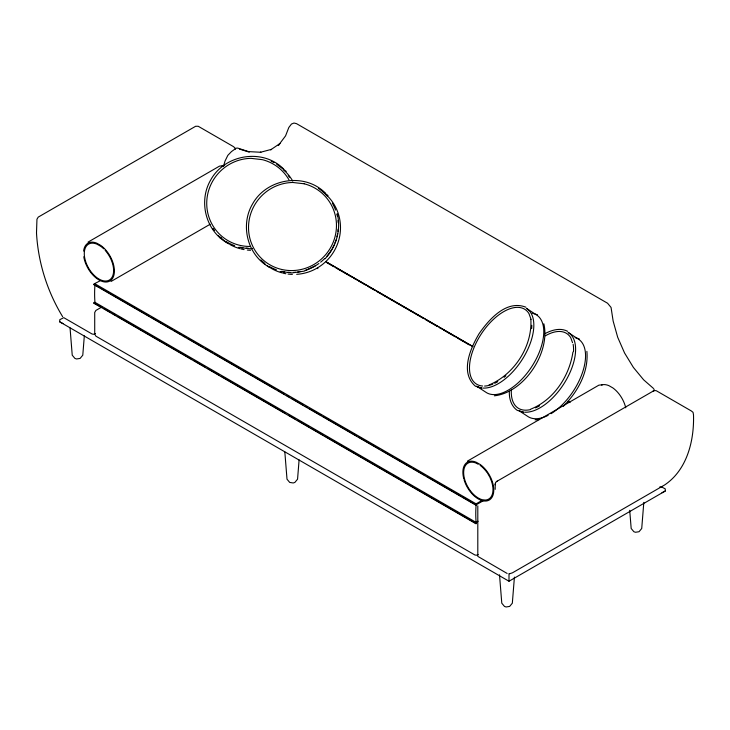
<?xml version="1.0" encoding="UTF-8"?>
<svg xmlns="http://www.w3.org/2000/svg" width="730" height="730" viewBox="0 0 730 730"><rect width="100%" height="100%" fill="white"/><g stroke="black" fill="none" stroke-linecap="round" stroke-linejoin="round"><path stroke-width="1.09" d="M654.034 390.833L654.043 389.117M84.324 335.891L82.782 355.2L80.09 358.421L76.559 358.968L74.925 358.421L72.233 355.2L70.053 327.943M299.099 459.891L297.557 479.199L294.865 482.42L293.223 482.968L289.701 482.42L287.009 479.199L284.828 451.943M514.422 577.083L512.332 603.199L509.64 606.42L506.109 606.968L504.476 606.42L501.784 603.199L499.512 574.811M643.814 502.377L641.725 528.493L639.033 531.723L635.502 532.27L633.868 531.723L631.176 528.493L629.716 510.325M572.95 351.988C569.391 376.132 553.824 400.031 530.628 409.183M477.803 505.817L477.803 556.37L507.14 573.452M223.544 166.111L225.032 161.065L227.842 155.344L231.492 151.566L236.237 148.172L237.697 148.081L248.647 151.621L260.92 152.26L260.382 152.296L271.414 149.376L270.648 149.86L279.955 143.5L278.294 145.535L285.567 135.871L288.825 127.485L291.462 124.045L293.998 123.032L296.544 123.662L607.552 303.224L611.046 307.421L613.145 321.063L617.689 337.269L624.561 352.991L633.394 367.436L643.623 379.81L653.459 388.424M495.177 484.811L495.615 482.411L497.303 481.097M325.005 258.803C336.329 246.959 341.175 229.768 337.306 213.799M563.305 406.318C577.622 392.092 588.791 372.118 586.883 351.376M88.038 242.105L219.502 166.13L223.161 165.746M467.41 461.132L598.874 385.157L602.533 384.774M652.848 391.298L654.564 390.495L656.297 390.732L691.356 410.981L693.062 412.359L693.5 414.832C694.312 440.518 687.14 469.938 664.592 484.985L512.46 572.813L509.531 573.78M94.955 283.797L476.106 503.846L476.106 505.288L93.86 284.6L93.86 284.007L99.891 280.94M111.051 281.461L210.13 224.265M101.662 307.102L95.895 310.433L94.718 312.476L94.718 334.121L95.895 336.165L474.92 554.992L476.535 555.238L478.141 554.49M95.475 333.5L93.787 334.276L92.108 334.021L63.756 317.65M496.4 481.627L653.742 390.778M476.106 503.846L482.028 500.424M483.999 500.305L476.106 504.859A119.638 69.076 -60 0 0 476.106 522.388L476.106 523.83L93.86 303.151L93.86 302.548L94.955 302.339L476.106 522.388L478.068 521.256M63.063 318.006L59.741 319.731L59.741 321.866L509.002 581.244L665.276 491.016L665.276 488.881L661.964 487.156L659.82 486.892M661.964 492.741L665.276 491.016M544.589 333.838C551.561 330.07 560.147 327.423 567.675 331.32M488.845 385.057C514.057 374.673 532.435 346.695 530.856 319.329M252.562 248.465L250.381 248.784L238.409 247.397M494.374 395.806C524.25 392.612 550.529 352.462 543.85 323.801M539.361 419.54L535.09 419.832M280.192 271.524L292.164 272.91L304.164 271.14L315.223 265.921M93.86 284.6L99.891 287.666M93.86 303.151L101.871 307.348M525.892 307.202C506.428 299.519 489.009 319.384 479.09 333.683C470.412 348.301 459.708 372.619 475.403 386.197L481.681 388.114M532.279 313.197L537.508 314.794M575.112 337.643L579.301 338.912M523.465 412.24L517.187 410.324C511.109 406.053 508.974 398.37 509.367 391.271M239.449 149.102L249.249 152.123M59.741 321.866L63.063 323.591M478.177 464.243L476.27 463.158A20.75 11.981 60 0 0 464.371 478.314A20.75 11.981 60 0 0 485.222 500.05A20.75 11.981 60 0 0 489.876 477.347M326.976 262.326L472.164 346.148M567.976 401.463L569.947 402.604M325.927 261.723L472.994 346.631M567.748 401.345L569.729 402.486M326.949 262.736L333.856 266.724M335.837 267.864L351.632 276.98M353.603 278.121L356.568 279.836M358.54 280.977L365.456 284.965M367.427 286.105L374.344 290.093M376.315 291.233L423.71 318.599M425.69 319.74L437.535 326.584M439.515 327.724L441.486 328.865M443.466 330.006L455.31 336.84M457.281 337.981L469.135 344.825M101.871 288.797L108.779 292.794M110.759 293.935L149.267 316.163M151.238 317.304L171.979 329.276M173.95 330.416L180.867 334.404M182.838 335.545L185.803 337.26M187.774 338.401L203.579 347.516M205.55 348.657L212.457 352.654M214.438 353.795L252.945 376.023M254.925 377.164L275.657 389.136M277.628 390.276L284.545 394.264M286.516 395.404L289.481 397.12M291.452 398.261L303.306 405.095M305.277 406.236L307.257 407.376M309.228 408.517L321.081 415.361M323.052 416.501L356.623 435.883M358.603 437.024L379.335 448.996M381.306 450.136L393.16 456.98M395.131 458.112L406.984 464.955M408.955 466.096L410.935 467.236M412.906 468.377L424.76 475.221M426.731 476.361L460.301 495.743M462.282 496.884L474.126 503.718M103.843 308.489L110.759 312.476M112.73 313.617L115.696 315.333M117.667 316.473L191.725 359.224M193.696 360.365L205.55 367.208M207.521 368.349L219.374 375.184M221.345 376.324L285.53 413.381M288.496 415.096L295.404 419.084M297.384 420.224L309.228 427.068M311.208 428.209L323.052 435.043M325.023 436.184L390.194 473.816M392.174 474.956L399.082 478.944M401.062 480.084L412.906 486.928M414.886 488.069L476.106 523.41M476.599 386.179L486.545 392.676A46.209 24.072 -56.8 0 0 532.07 366.159A46.209 24.072 -56.8 0 0 536.313 314.812L526.366 308.315A46.209 24.072 -56.8 0 1 525.198 354.479A46.209 24.072 -56.8 0 1 482.795 388.068M325.471 193.195C304.775 172.088 266.632 178.403 252.553 203.971C240.006 225.178 247.342 254.971 269.06 267.061M318.462 188.322L328.007 195.549M283.687 169.077C262.992 147.962 224.849 154.276 210.769 179.845C198.222 201.051 205.55 230.844 227.276 242.944M276.679 164.204L286.224 171.422M62.634 316.674C47.286 291.526 38.079 262.353 36.5 232.879L36.956 219.219L38.234 217.111L195.622 126.281L198.222 126.272L233.281 146.511L234.905 147.843L235.279 149.239M212.977 228.581L214.301 230.306M218.279 235.48L220.268 238.071M317.386 267.928L317.897 268.667M572.539 342.662L570.732 337.689A44.521 23.196 -56.8 0 0 545.328 335.837M531.057 319.366L528.949 313.562A44.521 23.196 -56.8 0 0 480.76 334.732A44.521 23.196 -56.8 0 0 482.639 386.024M495.177 483.762L495.195 489.328M509.002 573.588L509.002 581.244M481.663 387.949A46.209 24.072 -56.8 0 1 477.52 386.681M531.796 325.297A44.521 23.196 -56.8 0 1 531.659 328.637M505.881 375.813A44.521 23.196 -56.8 0 1 504.102 377.3M497.76 381.68A44.521 23.196 -56.8 0 1 494.739 383.286M492.741 384.162A44.521 23.196 -56.8 0 1 489.83 385.166M488.753 385.449A44.521 23.196 -56.8 0 1 484.583 386.06M551.05 413.682A46.209 24.072 -56.8 0 0 582.002 373.915A46.209 24.072 -56.8 0 0 578.096 338.93L568.15 332.433A46.209 24.072 -56.8 0 1 566.982 378.596A46.209 24.072 -56.8 0 1 524.578 412.195M548.13 415.324A46.209 24.072 -56.8 0 1 528.337 416.803L519.295 410.899A46.209 24.072 -56.8 0 0 523.447 412.067M573.141 344.323A44.521 23.196 -56.8 0 1 573.524 351.632M539.543 405.807A44.521 23.196 -56.8 0 1 535.519 407.869M530.537 409.576A44.521 23.196 -56.8 0 1 511.347 390.012M325.799 194.381A46.209 45.16 -47.2 0 1 337.689 243.491A46.209 45.16 -47.2 0 1 296.681 274.334M292.365 274.407A46.209 45.16 -47.2 0 1 288.031 274.06M285.877 273.732A46.209 45.16 -47.2 0 1 282.72 273.057M281.689 272.783A46.209 45.16 -47.2 0 1 271.743 268.658M270.821 268.129A46.209 45.16 -47.2 0 1 267.235 265.738M265.528 264.415A46.209 45.16 -47.2 0 1 260.856 260.008M325.178 193.842A46.209 45.16 -47.2 0 1 327.378 196.188M332.369 203.196A46.209 45.16 -47.2 0 1 335.563 210.039M336.849 214.155A46.209 45.16 -47.2 0 1 337.342 216.244M338.036 220.542A46.209 45.16 -47.2 0 1 338.227 222.714M338.182 229.211A46.209 45.16 -47.2 0 1 337.963 231.392M337.634 233.564A46.209 45.16 -47.2 0 1 336.959 236.766M336.065 239.905A46.209 45.16 -47.2 0 1 334.933 243.008M334.057 245.024A46.209 45.16 -47.2 0 1 332.579 247.972M332.05 248.921A46.209 45.16 -47.2 0 1 326.958 256.093M324.722 258.502A46.209 45.16 -47.2 0 1 320.643 262.179M318.882 263.521A46.209 45.16 -47.2 0 1 305.222 270.355M301.015 271.451A46.209 45.16 -47.2 0 1 297.776 272.007M295.595 272.244A46.209 45.16 -47.2 0 1 293.433 272.381M290.193 272.399A46.209 45.16 -47.2 0 1 288.022 272.281M284.782 271.898A46.209 45.16 -47.2 0 1 281.588 271.295M276.433 269.79A46.209 45.16 -47.2 0 1 269.571 266.651M264.205 263.083A46.209 45.16 -47.2 0 1 260.938 260.281M322.824 191.661A46.209 45.16 -47.2 0 1 324.412 193.103M285.567 171.732A46.209 45.16 -47.2 0 1 292.757 181.086M250.582 250.28A46.209 45.16 -47.2 0 1 247.324 250.062M244.094 249.605A46.209 45.16 -47.2 0 1 240.937 248.93M239.896 248.656A46.209 45.16 -47.2 0 1 229.959 244.541M229.037 244.002A46.209 45.16 -47.2 0 1 220.551 237.423M283.395 169.716A46.209 45.16 -47.2 0 1 284.873 171.258M288.268 175.456A46.209 45.16 -47.2 0 1 289.472 177.244M248.41 248.273A46.209 45.16 -47.2 0 1 246.238 248.154M242.999 247.78A46.209 45.16 -47.2 0 1 239.805 247.169M234.649 245.663A46.209 45.16 -47.2 0 1 225.953 241.429M221.573 238.281A46.209 45.16 -47.2 0 1 219.94 236.885M214.155 230.552A46.209 45.16 -47.2 0 1 212.904 228.791M271.14 161.129A46.209 45.16 -47.2 0 1 273.996 162.607M288.952 179.762A44.521 43.508 -47.2 0 0 262.389 159.669L251.02 158.346A44.521 43.508 -47.2 0 0 206.727 203.104A44.521 43.508 -47.2 0 0 250.399 246.448M94.955 302.339A119.638 69.076 -60 0 1 94.955 284.81M464.107 479.902A21.845 12.611 60 0 0 490.67 498.973A21.845 12.611 60 0 0 480.194 464.49L476.161 462.209A21.845 12.611 60 0 0 463.815 478.862M480.094 465.329A20.75 11.981 60 0 1 487.138 472.675M487.74 473.569A20.75 11.981 60 0 1 489.392 476.389M601.465 384.984A21.845 12.611 60 0 1 608.82 385.613L612.853 387.904A21.845 12.611 60 0 1 625.747 407.824M86.788 266.067A21.845 12.611 60 0 0 112.402 278.632A21.845 12.611 60 0 0 100.822 245.463L96.789 243.181A21.845 12.611 60 0 0 83.612 251.084M86.304 265.045A21.845 12.611 60 0 1 83.786 256.75M105.129 250.299A20.75 11.981 60 0 1 109.518 279.946A20.75 11.981 60 0 1 85.885 262.252A20.75 11.981 60 0 1 96.898 244.13L100.722 246.302A20.75 11.981 60 0 1 103.715 248.821M222.093 165.956A21.845 12.611 60 0 1 224.648 165.555M304.173 183.787L292.803 182.473A44.521 43.508 -47.2 0 0 252.507 245.773A44.521 43.508 -47.2 0 0 325.981 254.296A44.521 43.508 -47.2 0 0 304.173 183.787"/></g></svg>
